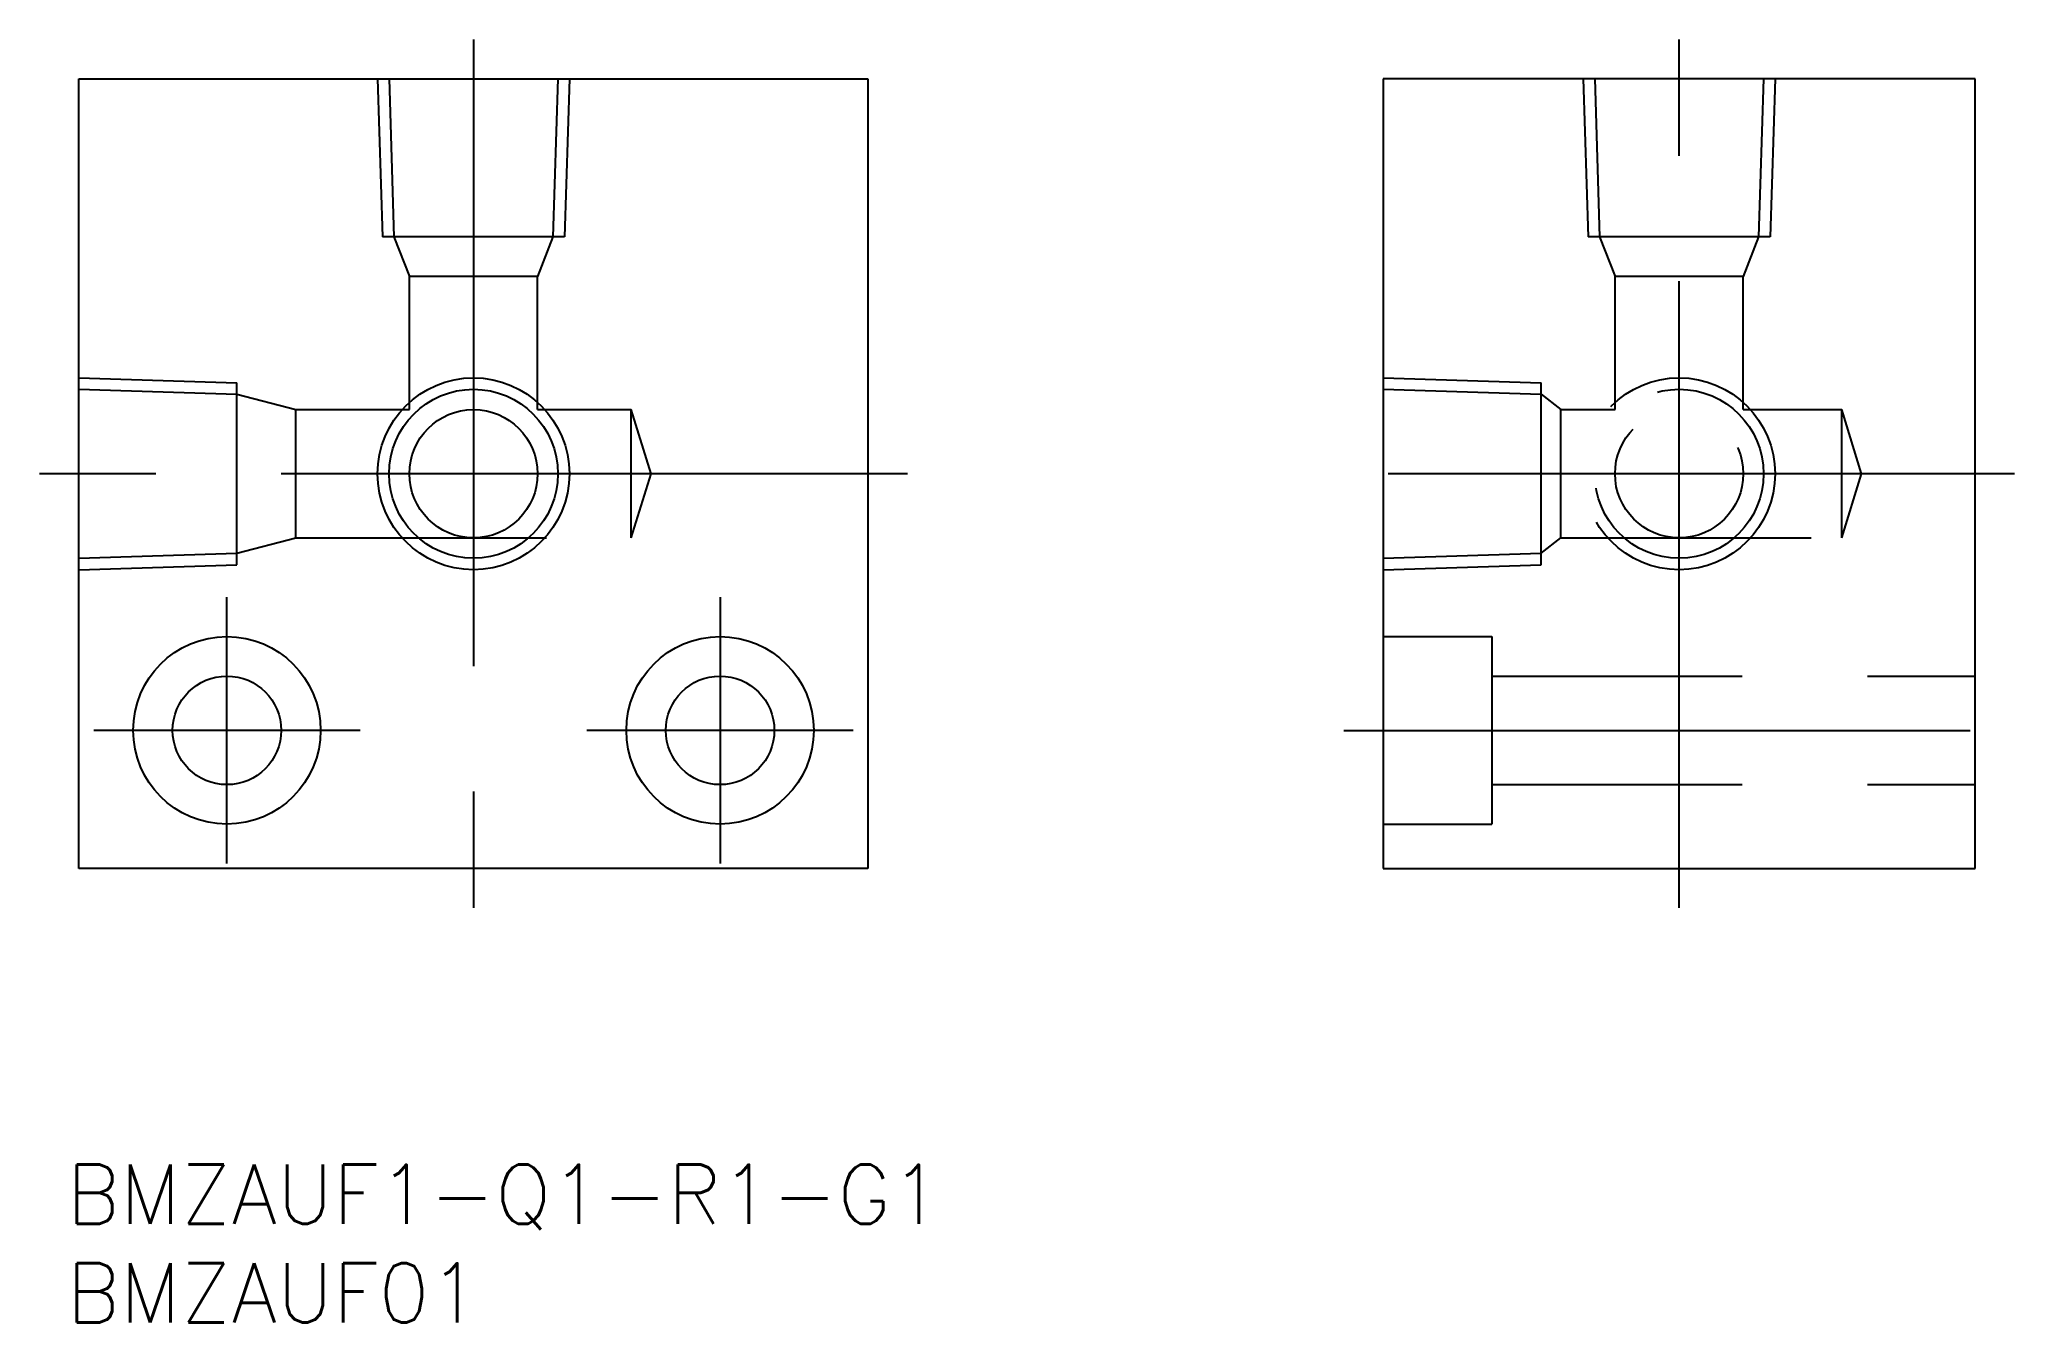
# Model space of a CAD drawing. Extents: x -2 to 98, y -23 to 42.
import ezdxf

# ---------------------------------------------------------------- set-up
doc = ezdxf.new("R2010")
doc.units = 0
doc.linetypes.add('CENTER', pattern=[50.8, 31.75, -6.35, 6.35, -6.35])
doc.linetypes.add('DASHED', pattern=[19.05, 12.7, -6.35])
doc.layers.get('0').update_dxf_attribs({"linetype": 'CONTINUOUS'})
doc.layers.add('CENTER', color=1, linetype='CONTINUOUS')
doc.styles.get("Standard").update_dxf_attribs({"font": 'txt.shx', "height": 3, "bigfont": 'bigfont.shx'})

# ---------------------------------------------------------------- blocks, each defined once
blk = doc.blocks.new('*U2')
at = {"color": 7, "linetype": 'CONTINUOUS'}
blk.add_text('BMZAUF1-Q1-R1-G1', height=3, dxfattribs=at).set_placement((-0.625, -18))
blk = doc.blocks.new('*U3')
at = {"color": 7, "linetype": 'CONTINUOUS'}
blk.add_text('BMZAUF01', height=3, dxfattribs=at).set_placement((-0.625, -23))

msp = doc.modelspace()

# ---------------------------------------------------------------- linework, layer by layer
at = {"color": 7, "linetype": 'CONTINUOUS'}
for p, q in [((0, 40), (40, 40)), ((0, 0), (0, 40)), ((40, 40), (40, 0)), ((96.12, 40), (66.12, 40)), ((66.12, 40), (66.12, 0)), ((96.12, 0), (96.12, 40)), ((40, 0), (0, 0)), ((66.12, 0), (96.12, 0))]:
    msp.add_line(p, q, dxfattribs=at)
at = {"color": 3, "linetype": 'DASHED'}
for p, q in [((15.14, 40), (15.39, 32)), ((15.72, 40), (15.97, 32)), ((24.28, 40), (24.03, 32)), ((24.86, 40), (24.61, 32)), ((76.26, 40), (76.51, 32)), ((76.84, 40), (77.09, 32)), ((85.4, 40), (85.15, 32)), ((85.98, 40), (85.73, 32)), ((24.61, 32), (15.39, 32)), ((15.97, 32), (16.75, 30)), ((24.03, 32), (23.25, 30)), ((85.73, 32), (76.51, 32)), ((77.09, 32), (77.87, 30)), ((85.15, 32), (84.37, 30)), ((16.75, 23.25), (16.75, 30)), ((23.25, 30), (16.75, 30)), ((23.25, 23.25), (23.25, 30)), ((77.87, 23.25), (77.87, 30)), ((84.37, 30), (77.87, 30)), ((84.37, 23.25), (84.37, 30)), ((0, 24.86), (8, 24.61)), ((0, 24.28), (8, 24.03)), ((8, 15.39), (8, 24.61)), ((8, 24.03), (11, 23.25)), ((66.12, 24.86), (74.12, 24.61)), ((66.12, 24.28), (74.12, 24.03)), ((74.12, 15.39), (74.12, 24.61)), ((74.12, 24.03), (75.12, 23.25)), ((11, 23.25), (16.75, 23.25)), ((11, 16.75), (11, 23.25)), ((23.25, 23.25), (28, 23.25)), ((29, 20), (28, 23.25)), ((28, 16.75), (28, 23.25)), ((75.12, 23.25), (77.87, 23.25)), ((75.12, 16.75), (75.12, 23.25)), ((84.37, 23.25), (89.37, 23.25)), ((89.37, 16.75), (89.37, 23.25)), ((90.37, 20), (89.37, 23.25)), ((28, 16.75), (29, 20)), ((89.37, 16.75), (90.37, 20)), ((8, 15.97), (11, 16.75)), ((11, 16.75), (28, 16.75)), ((74.12, 15.97), (75.12, 16.75)), ((75.12, 16.75), (89.37, 16.75)), ((0, 15.72), (8, 15.97)), ((0, 15.14), (8, 15.39)), ((66.12, 15.72), (74.12, 15.97)), ((66.12, 15.14), (74.12, 15.39)), ((66.12, 11.75), (71.62, 11.75)), ((71.62, 11.75), (71.62, 2.25)), ((71.62, 9.75), (96.12, 9.75)), ((71.62, 4.25), (96.12, 4.25)), ((66.12, 2.25), (71.62, 2.25))]:
    msp.add_line(p, q, dxfattribs=at)
at = {"color": 3, "linetype": 'CONTINUOUS'}
msp.add_circle((20, 20), 4.86, dxfattribs=at)
at = {"color": 7, "linetype": 'CONTINUOUS'}
for centre, radius in [((20, 20), 4.28), ((20, 20), 3.25), ((7.5, 7), 4.75), ((32.5, 7), 4.75), ((7.5, 7), 2.75), ((32.5, 7), 2.75)]:
    msp.add_circle(centre, radius, dxfattribs=at)
at = {"color": 3, "linetype": 'DASHED'}
for radius in [4.86, 4.28, 3.25]:
    msp.add_circle((81.12, 20), radius, dxfattribs=at)
at = {"layer": 'CENTER', "color": 1, "linetype": 'CENTER'}
for p, q in [((20, 42), (20, -2)), ((81.12, -2), (81.12, 42)), ((42, 20), (-2, 20)), ((98.12, 20), (64.12, 20)), ((7.5, 0.25), (7.5, 13.75)), ((32.5, 13.75), (32.5, 0.25)), ((14.25, 7), (0.75, 7)), ((39.25, 7), (25.75, 7)), ((64.12, 7), (98.12, 7))]:
    msp.add_line(p, q, dxfattribs=at)

# ---------------------------------------------------------------- block references
at = {"color": 7, "linetype": 'CONTINUOUS'}
for name in ['*U2', '*U3']:
    msp.add_blockref(name, (0, 0), dxfattribs=at)

doc.saveas('drawing.dxf')
